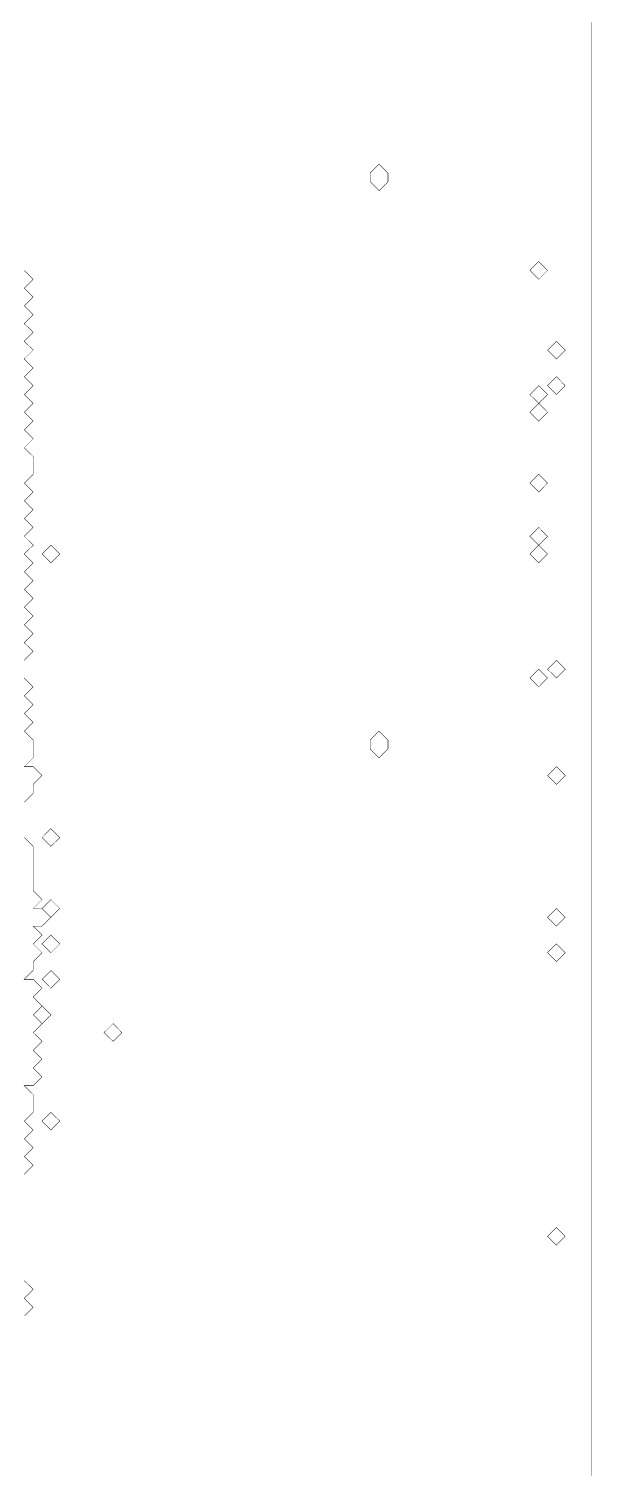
# Model space of a CAD drawing. Header units: metres. Extents: x 0 to 4939, y -4939 to 0.
# Drawn here: x 4325 to 4939, y -3146 to -1573 of the extents above; entities that cross this region are included whole.
import ezdxf

# ---------------------------------------------------------------- set-up
doc = ezdxf.new("R2010")
doc.units = ezdxf.units.M
doc.layers.add('dielectric', color=8, linetype='Continuous')
doc.layers.add('substrate', color=5, linetype='Continuous')

msp = doc.modelspace()

# ---------------------------------------------------------------- linework, layer by layer
at = {"layer": 'dielectric', "const_width": 0.5}
msp.add_lwpolyline([(4339.2, -2580.3)], close=True, dxfattribs=at)
at = {"layer": 'substrate', "const_width": 0.5}
for points in [[(4938.3, -3150.5), (4938.3, -3140.8), (4938.3, -3131.2), (4938.3, -3121.5), (4938.3, -3111.8), (4938.3, -3102.2), (4938.3, -3092.5), (4938.3, -3082.8), (4938.3, -3073.2), (4938.3, -3063.5), (4938.3, -3053.8), (4938.3, -3044.2), (4938.3, -3034.5), (4938.3, -3024.9), (4938.3, -3015.2), (4938.3, -3005.5), (4938.3, -2995.9), (4938.3, -2986.2), (4938.3, -2976.5), (4938.3, -2966.9), (4938.3, -2957.2), (4938.3, -2947.5), (4938.3, -2937.9), (4938.3, -2928.2), (4938.3, -2918.5), (4938.3, -2908.9), (4938.3, -2899.2), (4938.3, -2889.6), (4938.3, -2879.9), (4938.3, -2870.2), (4938.3, -2860.6), (4938.3, -2850.9), (4938.3, -2841.2), (4938.3, -2831.6), (4938.3, -2821.9), (4938.3, -2812.2), (4938.3, -2802.6), (4938.3, -2792.9), (4938.3, -2783.2), (4938.3, -2773.6), (4938.3, -2763.9), (4938.3, -2754.3), (4938.3, -2744.6), (4938.3, -2734.9), (4938.3, -2725.3), (4938.3, -2715.6), (4938.3, -2705.9), (4938.3, -2696.3), (4938.3, -2686.6), (4938.3, -2676.9), (4938.3, -2667.3), (4938.3, -2657.6), (4938.3, -2648), (4938.3, -2638.3), (4938.3, -2628.6), (4938.3, -2619), (4938.3, -2609.3), (4938.3, -2599.6), (4938.3, -2590), (4938.3, -2580.3), (4938.3, -2570.6), (4938.3, -2561), (4938.3, -2551.3), (4938.3, -2541.6), (4938.3, -2532), (4938.3, -2522.3), (4938.3, -2512.7), (4938.3, -2503), (4938.3, -2493.3), (4938.3, -2483.7), (4938.3, -2474), (4938.3, -2464.3), (4938.3, -2454.7), (4938.3, -2445), (4938.3, -2435.3), (4938.3, -2425.7), (4938.3, -2416), (4938.3, -2406.4), (4938.3, -2396.7), (4938.3, -2387), (4938.3, -2377.4), (4938.3, -2367.7), (4938.3, -2358), (4938.3, -2348.4), (4938.3, -2338.7), (4938.3, -2329), (4938.3, -2319.4), (4938.3, -2309.7), (4938.3, -2300), (4938.3, -2290.4), (4938.3, -2280.7), (4938.3, -2271.1), (4938.3, -2261.4), (4938.3, -2251.7), (4938.3, -2242.1), (4938.3, -2232.4), (4938.3, -2222.7), (4938.3, -2213.1), (4938.3, -2203.4), (4938.3, -2193.7), (4938.3, -2184.1), (4938.3, -2174.4), (4938.3, -2164.8), (4938.3, -2155.1), (4938.3, -2145.4), (4938.3, -2135.8), (4938.3, -2126.1), (4938.3, -2116.4), (4938.3, -2106.8), (4938.3, -2097.1), (4938.3, -2087.4), (4938.3, -2077.8), (4938.3, -2068.1), (4938.3, -2058.4), (4938.3, -2048.8), (4938.3, -2039.1), (4938.3, -2029.5), (4938.3, -2019.8), (4938.3, -2010.1), (4938.3, -2000.5), (4938.3, -1990.8), (4938.3, -1981.1), (4938.3, -1971.5), (4938.3, -1961.8), (4938.3, -1952.1), (4938.3, -1942.5), (4938.3, -1932.8), (4938.3, -1923.1), (4938.3, -1913.5), (4938.3, -1903.8), (4938.3, -1894.2), (4938.3, -1884.5), (4938.3, -1874.8), (4938.3, -1865.2), (4938.3, -1855.5), (4938.3, -1845.8), (4938.3, -1836.2), (4938.3, -1826.5), (4938.3, -1816.8), (4938.3, -1807.2), (4938.3, -1797.5), (4938.3, -1787.9), (4938.3, -1778.2), (4938.3, -1768.5), (4938.3, -1758.9), (4938.3, -1749.2), (4938.3, -1739.5), (4938.3, -1729.9), (4938.3, -1720.2), (4938.3, -1710.5), (4938.3, -1700.9), (4938.3, -1691.2), (4938.3, -1681.5), (4938.3, -1671.9), (4938.3, -1662.2), (4938.3, -1652.6), (4938.3, -1642.9), (4938.3, -1633.2), (4938.3, -1623.6), (4938.3, -1613.9), (4938.3, -1604.2), (4938.3, -1594.6), (4938.3, -1584.9), (4938.3, -1575.2), (4938.3, -1565.6)], [(4319.8, -1836.2), (4329.5, -1845.8), (4319.8, -1855.5), (4329.5, -1865.2), (4319.8, -1874.8), (4329.5, -1884.5), (4319.8, -1894.2), (4329.5, -1903.8), (4319.8, -1913.5), (4329.5, -1923.1), (4319.8, -1932.8), (4329.5, -1942.5), (4319.8, -1952.1), (4329.5, -1961.8), (4319.8, -1971.5), (4329.5, -1981.1), (4319.8, -1990.8), (4329.5, -2000.5), (4319.8, -2010.1), (4329.5, -2019.8), (4319.8, -2029.5), (4329.5, -2039.1), (4329.5, -2048.8), (4329.5, -2058.4), (4319.8, -2068.1), (4329.5, -2077.8), (4319.8, -2087.4), (4329.5, -2097.1), (4319.8, -2106.8), (4329.5, -2116.4), (4319.8, -2126.1), (4329.5, -2135.8), (4319.8, -2145.4), (4329.5, -2155.1), (4319.8, -2164.8), (4329.5, -2174.4), (4319.8, -2184.1), (4329.5, -2193.7), (4319.8, -2203.4), (4329.5, -2213.1), (4319.8, -2222.7), (4329.5, -2232.4), (4319.8, -2242.1), (4329.5, -2251.7), (4319.8, -2261.4)], [(4319.8, -2280.7), (4329.5, -2290.4), (4319.8, -2300), (4329.5, -2309.7), (4319.8, -2319.4), (4329.5, -2329), (4319.8, -2338.7), (4329.5, -2348.4), (4329.5, -2358), (4329.5, -2367.7), (4319.8, -2377.4), (4329.5, -2377.4), (4339.2, -2387), (4329.5, -2396.7), (4329.5, -2406.4), (4319.8, -2416)], [(4319.8, -2454.7), (4329.5, -2464.3), (4329.5, -2474), (4329.5, -2483.7), (4329.5, -2493.3), (4329.5, -2503), (4329.5, -2512.7), (4339.2, -2522.3), (4329.5, -2532), (4339.2, -2532), (4348.8, -2541.6), (4339.2, -2551.3), (4329.5, -2551.3), (4339.2, -2561), (4329.5, -2570.6), (4339.2, -2580.3), (4329.5, -2590), (4329.5, -2599.6), (4319.8, -2609.3), (4329.5, -2609.3), (4339.2, -2619), (4329.5, -2628.6), (4339.2, -2638.3), (4329.5, -2648), (4339.2, -2657.6), (4329.5, -2667.3), (4339.2, -2676.9), (4329.5, -2686.6), (4339.2, -2696.3), (4329.5, -2705.9), (4339.2, -2715.6), (4329.5, -2725.3), (4319.8, -2725.3), (4329.5, -2734.9), (4329.5, -2744.6), (4329.5, -2754.3), (4319.8, -2763.9), (4329.5, -2773.6), (4319.8, -2783.2), (4329.5, -2792.9), (4319.8, -2802.6), (4329.5, -2812.2), (4319.8, -2821.9)], [(4319.8, -2937.9), (4329.5, -2947.5), (4319.8, -2957.2), (4329.5, -2966.9), (4319.8, -2976.5)]]:
    msp.add_lwpolyline(points, dxfattribs=at)
for points in [[(4696.7, -1729.9), (4706.4, -1720.2), (4716.1, -1729.9), (4716.1, -1739.5), (4706.4, -1749.2), (4696.7, -1739.5)], [(4870.7, -1836.2), (4880.4, -1826.5), (4890, -1836.2), (4880.4, -1845.8)], [(4890, -1923.1), (4899.7, -1913.5), (4909.3, -1923.1), (4899.7, -1932.8)], [(4870.7, -1971.5), (4880.4, -1961.8), (4890, -1971.5), (4880.4, -1981.1)], [(4890, -1961.8), (4899.7, -1952.1), (4909.3, -1961.8), (4899.7, -1971.5)], [(4870.7, -1990.8), (4880.4, -1981.1), (4890, -1990.8), (4880.4, -2000.5)], [(4870.7, -2068.1), (4880.4, -2058.4), (4890, -2068.1), (4880.4, -2077.8)], [(4870.7, -2126.1), (4880.4, -2116.4), (4890, -2126.1), (4880.4, -2135.8)], [(4339.2, -2145.4), (4348.8, -2135.8), (4358.5, -2145.4), (4348.8, -2155.1)], [(4870.7, -2145.4), (4880.4, -2135.8), (4890, -2145.4), (4880.4, -2155.1)], [(4890, -2271.1), (4899.7, -2261.4), (4909.3, -2271.1), (4899.7, -2280.7)], [(4870.7, -2280.7), (4880.4, -2271.1), (4890, -2280.7), (4880.4, -2290.4)], [(4696.7, -2348.4), (4706.4, -2338.7), (4716.1, -2348.4), (4716.1, -2358), (4706.4, -2367.7), (4696.7, -2358)], [(4890, -2387), (4899.7, -2377.4), (4909.3, -2387), (4899.7, -2396.7)], [(4339.2, -2454.7), (4348.8, -2445), (4358.5, -2454.7), (4348.8, -2464.3)], [(4339.2, -2532), (4348.8, -2522.3), (4358.5, -2532), (4348.8, -2541.6)], [(4890, -2541.6), (4899.7, -2532), (4909.3, -2541.6), (4899.7, -2551.3)], [(4339.2, -2570.6), (4348.8, -2561), (4358.5, -2570.6), (4348.8, -2580.3)], [(4890, -2580.3), (4899.7, -2570.6), (4909.3, -2580.3), (4899.7, -2590)], [(4339.2, -2609.3), (4348.8, -2599.6), (4358.5, -2609.3), (4348.8, -2619)], [(4329.5, -2648), (4339.2, -2638.3), (4348.8, -2648), (4339.2, -2657.6)], [(4406.8, -2667.3), (4416.5, -2657.6), (4426.1, -2667.3), (4416.5, -2676.9)], [(4339.2, -2763.9), (4348.8, -2754.3), (4358.5, -2763.9), (4348.8, -2773.6)], [(4890, -2889.6), (4899.7, -2879.9), (4909.3, -2889.6), (4899.7, -2899.2)]]:
    msp.add_lwpolyline(points, close=True, dxfattribs=at)

doc.saveas('drawing.dxf')
